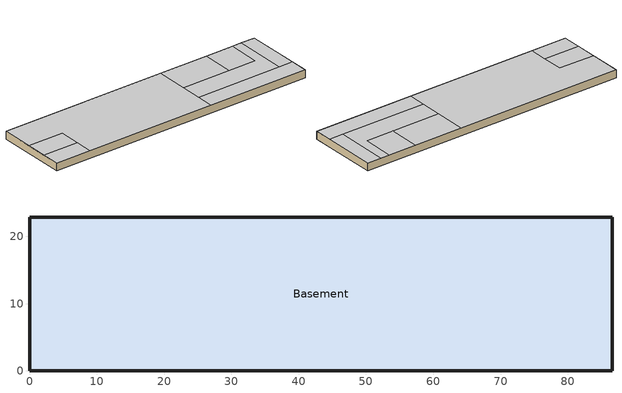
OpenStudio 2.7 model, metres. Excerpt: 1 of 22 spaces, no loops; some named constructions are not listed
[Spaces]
Basement
 floor ground (Basement Floor construction): 86.56,22.86 86.56,0 0,0 0,22.86 z-2.44
 wall ground (Basement Wall construction): 0,22.86 0,0 86.56,0 86.56,22.86 0,22.86 z-2.44:0
 ceiling to Retail_1_Flr_1: 11.58,0 11.58,5.79 0,5.79 0,0 z0
 ceiling to Laundry_Flr_1: 86.56,5.79 86.56,22.86 81.99,22.86 81.99,5.79 z0
 ceiling to Lobby_Flr_1: 81.99,5.79 81.99,22.86 78.94,22.86 78.94,12.5 53.95,12.5 53.95,5.79 z0; 53.95,0 53.95,22.86 0,22.86 0,12.5 11.58,12.5 11.58,0 z0
 ceiling to Cafe_Flr_1: 86.56,0 86.56,5.79 53.95,5.79 53.95,0 z0
 ceiling to Mech_Flr_1: 69.8,12.5 69.8,22.86 53.95,22.86 53.95,12.5 z0
 ceiling to Storage_Flr_1: 78.94,12.5 78.94,22.86 69.8,22.86 69.8,12.5 z0
 ceiling to Retail_2_Flr_1: 11.58,5.79 11.58,12.5 0,12.5 0,5.79 z0
[Schedule:Ruleset]
Name | Default Day Schedule | Summer Design Day Schedule | Winter Design Day Schedule
HotelLarge BLDG_OCC_SCH | HotelLarge BLDG_OCC_SCH Default | HotelLarge BLDG_OCC_SCH Summer Design Day | HotelLarge BLDG_OCC_SCH Winter Design Day
HotelLarge BLDG_LIGHT_SCH_2013 | HotelLarge BLDG_LIGHT_SCH_2013 Default | HotelLarge BLDG_LIGHT_SCH_2013 Summer Design Day | HotelLarge BLDG_LIGHT_SCH_2013 Winter Design Day
HotelLarge Kitchen_Elec_Equip_SCH | HotelLarge Kitchen_Elec_Equip_SCH Default | HotelLarge Kitchen_Elec_Equip_SCH Summer Design Day | HotelLarge Kitchen_Elec_Equip_SCH Winter Design Day
HotelLarge BLDG_LIGHT_OFFICE_BSMT_SCH_2013 | HotelLarge BLDG_LIGHT_OFFICE_BSMT_SCH_2013 Default | HotelLarge BLDG_LIGHT_OFFICE_BSMT_SCH_2013 Summer Design Day | HotelLarge BLDG_LIGHT_OFFICE_BSMT_SCH_2013 Winter Design Day
HotelLarge BASEMENT_EQUIP_SCH_2013 | HotelLarge BASEMENT_EQUIP_SCH_2013 Default | HotelLarge BASEMENT_EQUIP_SCH_2013 Summer Design Day | HotelLarge BASEMENT_EQUIP_SCH_2013 Winter Design Day
HotelLarge BLDG_EQUIP_SCH | HotelLarge BLDG_EQUIP_SCH Default | HotelLarge BLDG_EQUIP_SCH Summer Design Day | HotelLarge BLDG_EQUIP_SCH Winter Design Day
HotelLarge BLDG_LIGHT_CORRIDOR_SCH_2013 | HotelLarge BLDG_LIGHT_CORRIDOR_SCH_2013 Default | HotelLarge BLDG_LIGHT_CORRIDOR_SCH_2013 Summer Design Day | HotelLarge BLDG_LIGHT_CORRIDOR_SCH_2013 Winter Design Day
HotelLarge Kitchen_Gas_Equip_SCH | HotelLarge Kitchen_Gas_Equip_SCH Default | HotelLarge Kitchen_Gas_Equip_SCH Summer Design Day | HotelLarge Kitchen_Gas_Equip_SCH Winter Design Day
HotelLarge BLDG_LIGHT_MECHANIC_SCH_2013 | HotelLarge BLDG_LIGHT_MECHANIC_SCH_2013 Default | HotelLarge BLDG_LIGHT_MECHANIC_SCH_2013 Summer Design Day | HotelLarge BLDG_LIGHT_MECHANIC_SCH_2013 Winter Design Day
HotelLarge BLDG_LIGHT_STORAGE_SCH_2013 | HotelLarge BLDG_LIGHT_STORAGE_SCH_2013 Default | HotelLarge BLDG_LIGHT_STORAGE_SCH_2013 Summer Design Day | HotelLarge BLDG_LIGHT_STORAGE_SCH_2013 Winter Design Day
[Schedule:Day]
Clothing Schedule Summer Clothes: 24, 0, 0.5
HotelLarge BLDG_OCC_SCH Default: 8, 0, 0.7, 11, 0, 0.5, 13, 0, 0.3, 16, 0, 0.2, 17, 0, 0.3, 19, 0, 0.4, 21, 0, 0.6, 24, 0, 0.8
HotelLarge BLDG_OCC_SCH Sat Day: 6, 0, 0.9, 7, 0, 0.7, 9, 0, 0.5, 17, 0, 0.3, 18, 0, 0.5, 21, 0, 0.6, 24, 0, 0.7
HotelLarge BLDG_OCC_SCH Summer Design Day; HotelLarge BLDG_LIGHT_SCH_2013 Summer Design Day; HotelLarge BLDG_LIGHT_OFFICE_BSMT_SCH_2013 Summer Design Day; HotelLarge BASEMENT_EQUIP_SCH_2013 Summer Design Day; HotelLarge BLDG_EQUIP_SCH Summer Design Day; HotelLarge BLDG_LIGHT_CORRIDOR_SCH_2013 Summer Design Day; HotelLarge BLDG_LIGHT_MECHANIC_SCH_2013 Summer Design Day; HotelLarge BLDG_LIGHT_STORAGE_SCH_2013 Summer Design Day; HotelLarge ALWAYS_ON Default; HotelLarge ALWAYS_ON Winter Design Day; HotelLarge ALWAYS_ON Summer Design Day: 24, 0, 1
HotelLarge BLDG_OCC_SCH Wkdy Day: 6, 0, 0.9, 7, 0, 0.7, 9, 0, 0.4, 15, 0, 0.2, 16, 0, 0.3, 19, 0, 0.5, 21, 0, 0.7, 22, 0, 0.8, 24, 0, 0.9
HotelLarge BLDG_OCC_SCH Winter Design Day; HotelLarge BLDG_LIGHT_SCH_2013 Winter Design Day; HotelLarge Kitchen_Elec_Equip_SCH Winter Design Day; HotelLarge BLDG_LIGHT_OFFICE_BSMT_SCH_2013 Winter Design Day; HotelLarge BASEMENT_EQUIP_SCH_2013 Winter Design Day; HotelLarge BLDG_EQUIP_SCH Winter Design Day; HotelLarge BLDG_LIGHT_CORRIDOR_SCH_2013 Winter Design Day; HotelLarge Kitchen_Gas_Equip_SCH Winter Design Day; HotelLarge BLDG_LIGHT_MECHANIC_SCH_2013 Winter Design Day; HotelLarge BLDG_LIGHT_STORAGE_SCH_2013 Winter Design Day: 24, 0, 0
HotelLarge BLDG_LIGHT_SCH_2013 Default; HotelLarge BLDG_LIGHT_MECHANIC_SCH_2013 Default: 2, 0, 0.3, 6, 0, 0.2, 7, 0, 0.3, 9, 0, 0.4, 13, 0, 0.3, 18, 0, 0.2, 19, 0, 0.5, 20, 0, 0.7, 21, 0, 0.8, 22, 0, 0.6, 23, 0, 0.5, 24, 0, 0.3
HotelLarge BLDG_LIGHT_SCH_2013 Sat Day; HotelLarge BLDG_LIGHT_MECHANIC_SCH_2013 Sat Day: 2, 0, 0.2, 6, 0, 0.1, 8, 0, 0.3, 10, 0, 0.4, 11, 0, 0.3, 18, 0, 0.25, 19, 0, 0.6, 22, 0, 0.7, 23, 0, 0.6, 24, 0, 0.3
HotelLarge BLDG_LIGHT_SCH_2013 Wkdy Day; HotelLarge BLDG_LIGHT_MECHANIC_SCH_2013 Wkdy Day: 1, 0, 0.2, 2, 0, 0.15, 5, 0, 0.1, 6, 0, 0.2, 7, 0, 0.4, 8, 0, 0.5, 10, 0, 0.4, 18, 0, 0.25, 19, 0, 0.6, 20, 0, 0.8, 21, 0, 0.9, 22, 0, 0.8, 23, 0, 0.6, 24, 0, 0.3
HotelLarge Kitchen_Elec_Equip_SCH Default; HotelLarge Kitchen_Elec_Equip_SCH Default|Sun|Wkdy Day: 6, 0, 0.1, 7, 0, 0.25, 24, 0, 0.3
HotelLarge Kitchen_Elec_Equip_SCH Summer Design Day: 24, 0, 0.3
HotelLarge BLDG_LIGHT_OFFICE_BSMT_SCH_2013 Default: 2, 0, 0.268256, 6, 0, 0.178838, 7, 0, 0.268256, 9, 0, 0.357675, 13, 0, 0.268256, 18, 0, 0.178838, 19, 0, 0.447094, 20, 0, 0.625931, 21, 0, 0.71535, 22, 0, 0.536512, 23, 0, 0.447094, 24, 0, 0.268256
HotelLarge BLDG_LIGHT_OFFICE_BSMT_SCH_2013 Sat Day: 2, 0, 0.178838, 6, 0, 0.0894188, 8, 0, 0.268256, 10, 0, 0.357675, 11, 0, 0.268256, 18, 0, 0.223547, 19, 0, 0.536512, 22, 0, 0.625931, 23, 0, 0.536512, 24, 0, 0.268256
HotelLarge BLDG_LIGHT_OFFICE_BSMT_SCH_2013 Wkdy Day: 1, 0, 0.178838, 2, 0, 0.134128, 5, 0, 0.0894188, 6, 0, 0.178838, 7, 0, 0.357675, 8, 0, 0.447094, 10, 0, 0.357675, 18, 0, 0.223547, 19, 0, 0.536512, 20, 0, 0.71535, 21, 0, 0.804769, 22, 0, 0.71535, 23, 0, 0.536512, 24, 0, 0.268256
HotelLarge BASEMENT_EQUIP_SCH_2013 Default: 2, 0, 0.380966, 6, 0, 0.285724, 7, 0, 0.380966, 9, 0, 0.476207, 13, 0, 0.380966, 18, 0, 0.285724, 19, 0, 0.571449, 20, 0, 0.761931, 21, 0, 0.857173, 22, 0, 0.66669, 23, 0, 0.571449, 24, 0, 0.380966
HotelLarge BASEMENT_EQUIP_SCH_2013 Sat Day: 2, 0, 0.285724, 6, 0, 0.190483, 8, 0, 0.380966, 10, 0, 0.476207, 11, 0, 0.380966, 18, 0, 0.333345, 19, 0, 0.66669, 22, 0, 0.761931, 23, 0, 0.66669, 24, 0, 0.380966
HotelLarge BASEMENT_EQUIP_SCH_2013 Wkdy Day: 1, 0, 0.285724, 2, 0, 0.238104, 5, 0, 0.190483, 6, 0, 0.285724, 7, 0, 0.476207, 8, 0, 0.571449, 10, 0, 0.476207, 18, 0, 0.333345, 19, 0, 0.66669, 20, 0, 0.857173, 21, 0, 0.904794, 22, 0, 0.857173, 23, 0, 0.66669, 24, 0, 0.380966
HotelLarge BLDG_EQUIP_SCH Default: 2, 0, 0.4, 6, 0, 0.3, 7, 0, 0.4, 9, 0, 0.5, 13, 0, 0.4, 18, 0, 0.3, 19, 0, 0.6, 20, 0, 0.8, 21, 0, 0.9, 22, 0, 0.7, 23, 0, 0.6, 24, 0, 0.4
HotelLarge BLDG_EQUIP_SCH Sat Day: 2, 0, 0.3, 6, 0, 0.2, 8, 0, 0.4, 10, 0, 0.5, 11, 0, 0.4, 18, 0, 0.35, 19, 0, 0.7, 22, 0, 0.8, 23, 0, 0.7, 24, 0, 0.4
HotelLarge BLDG_EQUIP_SCH Wkdy Day: 1, 0, 0.3, 2, 0, 0.25, 5, 0, 0.2, 6, 0, 0.3, 7, 0, 0.5, 8, 0, 0.6, 10, 0, 0.5, 18, 0, 0.35, 19, 0, 0.7, 20, 0, 0.9, 21, 0, 0.95, 22, 0, 0.9, 23, 0, 0.7, 24, 0, 0.4
HotelLarge BLDG_LIGHT_CORRIDOR_SCH_2013 Default: 2, 0, 0.162689, 6, 0, 0.108459, 7, 0, 0.162689, 9, 0, 0.216918, 13, 0, 0.162689, 18, 0, 0.108459, 19, 0, 0.271147, 20, 0, 0.379607, 21, 0, 0.433836, 22, 0, 0.325377, 23, 0, 0.271147, 24, 0, 0.162689
HotelLarge BLDG_LIGHT_CORRIDOR_SCH_2013 Sat Day: 2, 0, 0.108459, 6, 0, 0.0542295, 8, 0, 0.162689, 10, 0, 0.216918, 18, 0, 0.135574, 19, 0, 0.325377, 22, 0, 0.379607, 23, 0, 0.325377, 24, 0, 0.162689
HotelLarge BLDG_LIGHT_CORRIDOR_SCH_2013 Wkdy Day: 1, 0, 0.108459, 2, 0, 0.0813443, 5, 0, 0.0542295, 6, 0, 0.108459, 7, 0, 0.216918, 8, 0, 0.271147, 10, 0, 0.216918, 11, 0, 0.208575, 18, 0, 0.135574, 19, 0, 0.325377, 20, 0, 0.433836, 21, 0, 0.488065, 22, 0, 0.433836, 23, 0, 0.325377, 24, 0, 0.162689
HotelLarge GuestRoom_Occ_Sch Wkdy Day: 6, 0, 0.65, 7, 0, 0.5, 9, 0, 0.28, 15, 0, 0.13, 16, 0, 0.2, 19, 0, 0.35, 21, 0, 0.5, 22, 0, 0.58, 24, 0, 0.65
HotelLarge BLDG_LIGHT_GUESTROOM_SCH_2013 Wkdy Day: 1, 0, 0.11, 2, 0, 0.09, 5, 0, 0.06, 6, 0, 0.11, 7, 0, 0.35, 8, 0, 0.45, 10, 0, 0.35, 16, 0, 0.05, 17, 0, 0.064, 18, 0, 0.07, 19, 0, 0.54, 20, 0, 0.71, 21, 0, 0.8, 22, 0, 0.71, 23, 0, 0.54, 24, 0, 0.26
HotelLarge GuestRoom_Eqp_Sch_Adva Wkdy Day: 6, 0, 0.17, 7, 0, 0.62, 8, 0, 0.9, 10, 0, 0.43, 16, 0, 0.12, 17, 0, 0.19, 19, 0, 0.48, 20, 0, 0.46, 21, 0, 0.62, 22, 0, 0.69, 23, 0, 0.34, 24, 0, 0.17
HotelLarge Kitchen_Gas_Equip_SCH Default; HotelLarge Kitchen_Gas_Equip_SCH Default|Sat|Wkdy Day: 5, 0, 0.02, 6, 0, 0.05, 7, 0, 0.1, 8, 0, 0.15, 9, 0, 0.2, 10, 0, 0.15, 13, 0, 0.25, 14, 0, 0.2, 15, 0, 0.15, 16, 0, 0.2, 19, 0, 0.3, 21, 0, 0.2, 22, 0, 0.15, 23, 0, 0.1, 24, 0, 0.05
HotelLarge Kitchen_Gas_Equip_SCH Summer Design Day: 24, 0, 0.25
HotelLarge BLDG_LIGHT_STORAGE_SCH_2013 Default: 2, 0, 0.133494, 6, 0, 0.088996, 7, 0, 0.133494, 9, 0, 0.177992, 10, 0, 0.17565, 13, 0, 0.133494, 18, 0, 0.088996, 19, 0, 0.22249, 20, 0, 0.311486, 21, 0, 0.355984, 22, 0, 0.266988, 23, 0, 0.22249, 24, 0, 0.133494
HotelLarge BLDG_LIGHT_STORAGE_SCH_2013 Sat Day: 2, 0, 0.088996, 6, 0, 0.044498, 8, 0, 0.133494, 10, 0, 0.177992, 11, 0, 0.133494, 18, 0, 0.111245, 19, 0, 0.266988, 22, 0, 0.311486, 23, 0, 0.266988, 24, 0, 0.133494
HotelLarge BLDG_LIGHT_STORAGE_SCH_2013 Wkdy Day: 1, 0, 0.088996, 2, 0, 0.066747, 5, 0, 0.044498, 6, 0, 0.088996, 7, 0, 0.177992, 8, 0, 0.22249, 10, 0, 0.177992, 18, 0, 0.111245, 19, 0, 0.266988, 20, 0, 0.355984, 21, 0, 0.400482, 22, 0, 0.355984, 23, 0, 0.266988, 24, 0, 0.133494
[Schedule:Rule] Date Specification Type=DateRange; Start Month=1; Start Day=1; End Month=12; End Day=31
Name | Schedule Ruleset | Rule Order | Day Schedule | Apply Saturday | Apply Monday | Apply Tuesday | Apply Wednesday | Apply Thursday | Apply Friday | Apply Sunday
Schedule Rule 2 | HotelLarge BLDG_OCC_SCH | 1 | HotelLarge BLDG_OCC_SCH Sat Day | Yes
Schedule Rule 3 | HotelLarge BLDG_OCC_SCH | 0 | HotelLarge BLDG_OCC_SCH Wkdy Day |  | Yes | Yes | Yes | Yes | Yes
Schedule Rule 4 | HotelLarge BLDG_LIGHT_SCH_2013 | 1 | HotelLarge BLDG_LIGHT_SCH_2013 Sat Day | Yes
Schedule Rule 5 | HotelLarge BLDG_LIGHT_SCH_2013 | 0 | HotelLarge BLDG_LIGHT_SCH_2013 Wkdy Day |  | Yes | Yes | Yes | Yes | Yes
Schedule Rule 6 | HotelLarge Kitchen_Elec_Equip_SCH | 0 | HotelLarge Kitchen_Elec_Equip_SCH Default|Sun|Wkdy Day |  | Yes | Yes | Yes | Yes | Yes | Yes
Schedule Rule 7 | HotelLarge BLDG_LIGHT_OFFICE_BSMT_SCH_2013 | 1 | HotelLarge BLDG_LIGHT_OFFICE_BSMT_SCH_2013 Sat Day | Yes
Schedule Rule 8 | HotelLarge BLDG_LIGHT_OFFICE_BSMT_SCH_2013 | 0 | HotelLarge BLDG_LIGHT_OFFICE_BSMT_SCH_2013 Wkdy Day |  | Yes | Yes | Yes | Yes | Yes
Schedule Rule 9 | HotelLarge BASEMENT_EQUIP_SCH_2013 | 1 | HotelLarge BASEMENT_EQUIP_SCH_2013 Sat Day | Yes
Schedule Rule 10 | HotelLarge BASEMENT_EQUIP_SCH_2013 | 0 | HotelLarge BASEMENT_EQUIP_SCH_2013 Wkdy Day |  | Yes | Yes | Yes | Yes | Yes
Schedule Rule 11 | HotelLarge BLDG_EQUIP_SCH | 1 | HotelLarge BLDG_EQUIP_SCH Sat Day | Yes
Schedule Rule 12 | HotelLarge BLDG_EQUIP_SCH | 0 | HotelLarge BLDG_EQUIP_SCH Wkdy Day |  | Yes | Yes | Yes | Yes | Yes
Schedule Rule 13 | HotelLarge BLDG_LIGHT_CORRIDOR_SCH_2013 | 1 | HotelLarge BLDG_LIGHT_CORRIDOR_SCH_2013 Sat Day | Yes
Schedule Rule 14 | HotelLarge BLDG_LIGHT_CORRIDOR_SCH_2013 | 0 | HotelLarge BLDG_LIGHT_CORRIDOR_SCH_2013 Wkdy Day |  | Yes | Yes | Yes | Yes | Yes
Schedule Rule 18 | HotelLarge Kitchen_Gas_Equip_SCH | 0 | HotelLarge Kitchen_Gas_Equip_SCH Default|Sat|Wkdy Day | Yes | Yes | Yes | Yes | Yes | Yes
Schedule Rule 19 | HotelLarge BLDG_LIGHT_MECHANIC_SCH_2013 | 1 | HotelLarge BLDG_LIGHT_MECHANIC_SCH_2013 Sat Day | Yes
Schedule Rule 20 | HotelLarge BLDG_LIGHT_MECHANIC_SCH_2013 | 0 | HotelLarge BLDG_LIGHT_MECHANIC_SCH_2013 Wkdy Day |  | Yes | Yes | Yes | Yes | Yes
Schedule Rule 21 | HotelLarge BLDG_LIGHT_STORAGE_SCH_2013 | 1 | HotelLarge BLDG_LIGHT_STORAGE_SCH_2013 Sat Day | Yes
Schedule Rule 22 | HotelLarge BLDG_LIGHT_STORAGE_SCH_2013 | 0 | HotelLarge BLDG_LIGHT_STORAGE_SCH_2013 Wkdy Day |  | Yes | Yes | Yes | Yes | Yes
